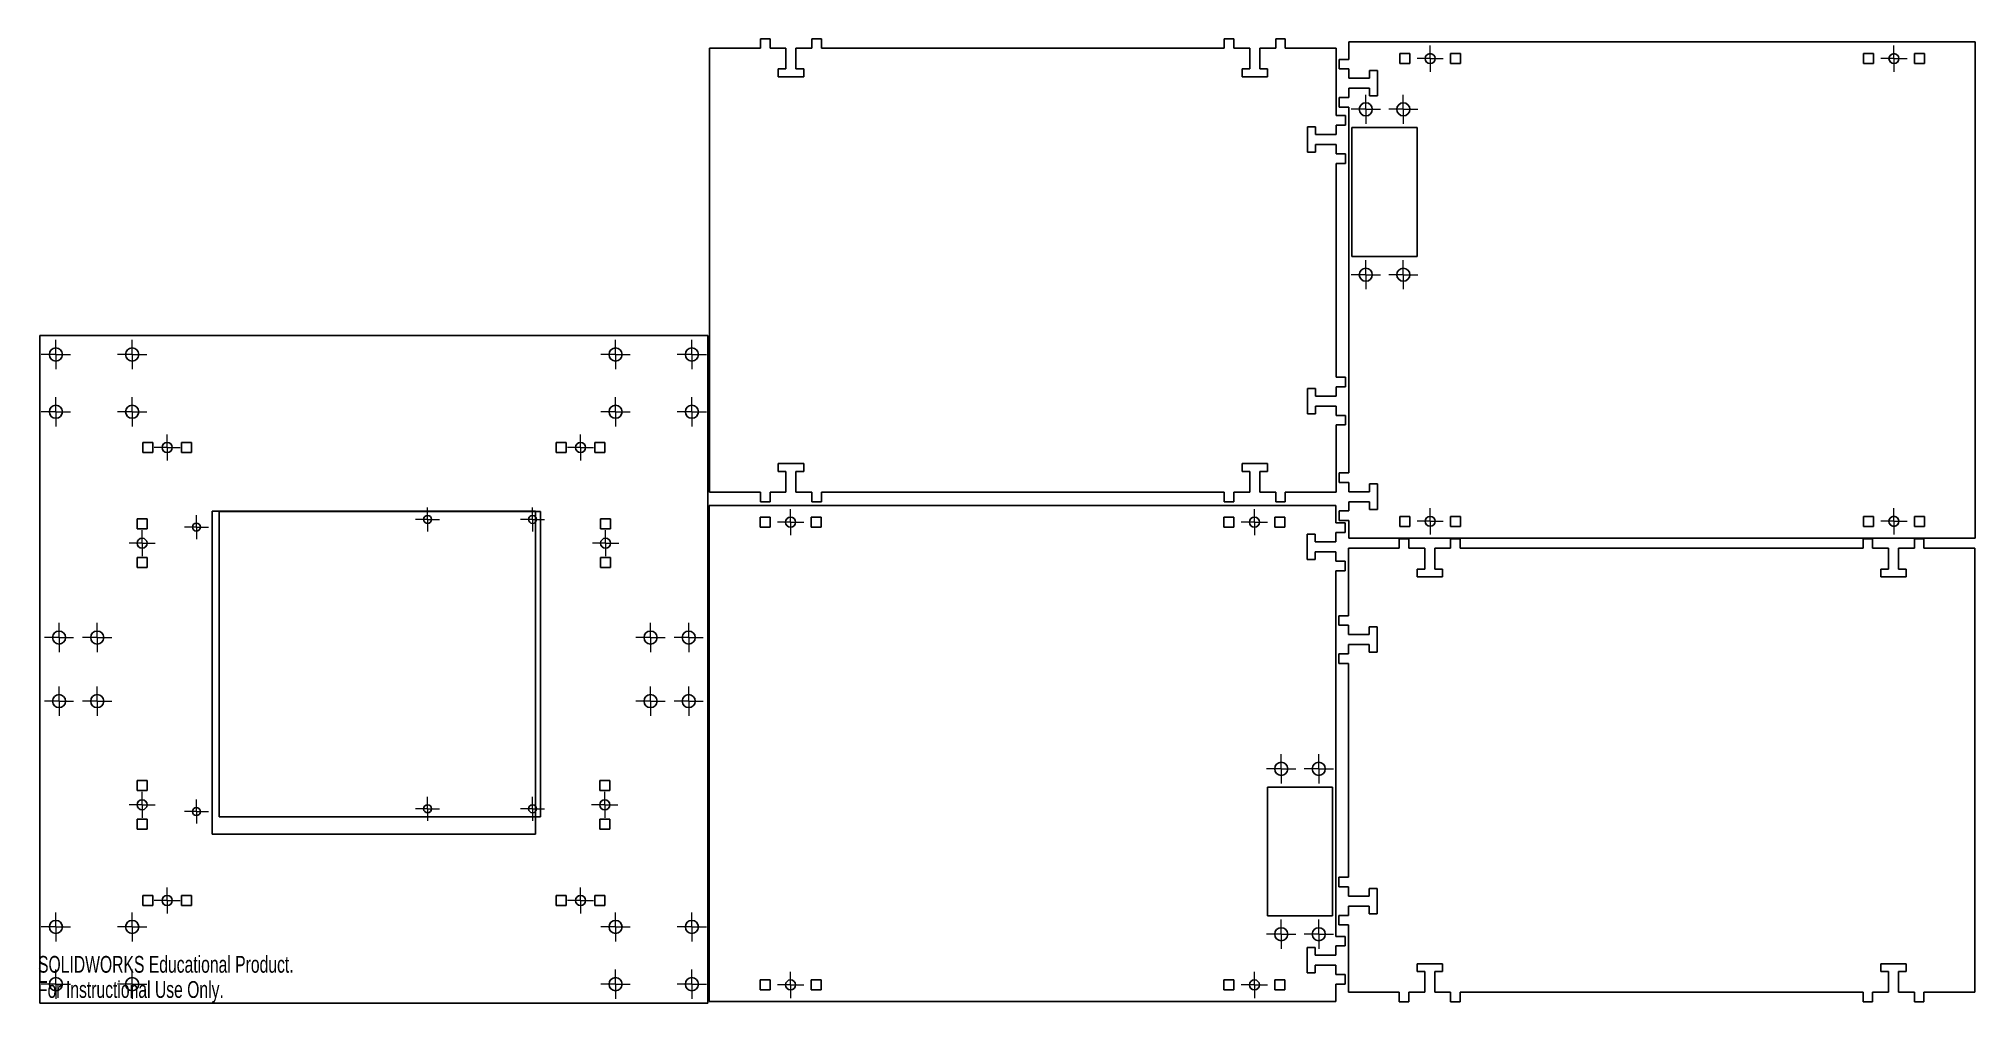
# Model space of a CAD drawing. Header units: millimetres. Extents: x 0 to 609, y 0 to 303.
import ezdxf

# ---------------------------------------------------------------- set-up
doc = ezdxf.new("R2010")
doc.units = ezdxf.units.MM
doc.styles.add('SLDTEXTSTYLE0', font='TXT', dxfattribs={"width": 0.7})

# ---------------------------------------------------------------- blocks, each defined once
blk = doc.blocks.new('SW_CENTERMARKSYMBOL_0')
at = {"color": 0, "linetype": 'Continuous', "lineweight": 18}
for p, q in [((-2.54, 0), (-3.79, 0)), ((0, 0), (-2.54, 0)), ((0, 2.54), (0, 3.79)), ((0, 0), (0, 2.54)), ((0, 0), (0, -2.54)), ((0, 0), (2.54, 0)), ((2.54, 0), (3.79, 0)), ((0, -2.54), (0, -3.79))]:
    blk.add_line(p, q, dxfattribs=at)
blk = doc.blocks.new('SW_CENTERMARKSYMBOL_1')
at = {"color": 0, "linetype": 'Continuous', "lineweight": 18}
for p, q in [((-2.54, 0), (-3.79, 0)), ((0, 0), (-2.54, 0)), ((0, 2.54), (0, 3.79)), ((0, 0), (0, 2.54)), ((0, 0), (0, -2.54)), ((0, 0), (2.54, 0)), ((2.54, 0), (3.79, 0)), ((0, -2.54), (0, -3.79))]:
    blk.add_line(p, q, dxfattribs=at)
blk = doc.blocks.new('SW_CENTERMARKSYMBOL_2')
at = {"color": 0, "linetype": 'Continuous', "lineweight": 18}
for p, q in [((-2.54, 0), (-3.79, 0)), ((0, 0), (-2.54, 0)), ((0, 2.54), (0, 3.79)), ((0, 0), (0, 2.54)), ((0, 0), (0, -2.54)), ((0, 0), (2.54, 0)), ((2.54, 0), (3.79, 0)), ((0, -2.54), (0, -3.79))]:
    blk.add_line(p, q, dxfattribs=at)
blk = doc.blocks.new('SW_CENTERMARKSYMBOL_3')
at = {"color": 0, "linetype": 'Continuous', "lineweight": 18}
for p, q in [((-2.54, 0), (-3.79, 0)), ((0, 0), (-2.54, 0)), ((0, 2.54), (0, 3.79)), ((0, 0), (0, 2.54)), ((0, 0), (0, -2.54)), ((0, 0), (2.54, 0)), ((2.54, 0), (3.79, 0)), ((0, -2.54), (0, -3.79))]:
    blk.add_line(p, q, dxfattribs=at)
blk = doc.blocks.new('SW_CENTERMARKSYMBOL_4')
at = {"color": 0, "linetype": 'Continuous', "lineweight": 18}
for p, q in [((-2.54, 0), (-3.79, 0)), ((0, 0), (-2.54, 0)), ((0, 2.54), (0, 3.79)), ((0, 0), (0, 2.54)), ((0, 0), (0, -2.54)), ((0, 0), (2.54, 0)), ((2.54, 0), (3.79, 0)), ((0, -2.54), (0, -3.79))]:
    blk.add_line(p, q, dxfattribs=at)
blk = doc.blocks.new('SW_CENTERMARKSYMBOL_5')
at = {"color": 0, "linetype": 'Continuous', "lineweight": 18}
for p, q in [((-2.54, 0), (-3.79, 0)), ((0, 0), (-2.54, 0)), ((0, 2.54), (0, 3.79)), ((0, 0), (0, 2.54)), ((0, 0), (0, -2.54)), ((0, 0), (2.54, 0)), ((2.54, 0), (3.79, 0)), ((0, -2.54), (0, -3.79))]:
    blk.add_line(p, q, dxfattribs=at)
blk = doc.blocks.new('SW_CENTERMARKSYMBOL_6')
at = {"color": 0, "linetype": 'Continuous', "lineweight": 18}
for p, q in [((-2.54, 0), (-3.79, 0)), ((0, 0), (-2.54, 0)), ((0, 2.54), (0, 3.79)), ((0, 0), (0, 2.54)), ((0, 0), (0, -2.54)), ((0, 0), (2.54, 0)), ((2.54, 0), (3.79, 0)), ((0, -2.54), (0, -3.79))]:
    blk.add_line(p, q, dxfattribs=at)
blk = doc.blocks.new('SW_CENTERMARKSYMBOL_7')
at = {"color": 0, "linetype": 'Continuous', "lineweight": 18}
for p, q in [((-2.54, 0), (-3.79, 0)), ((0, 0), (-2.54, 0)), ((0, 2.54), (0, 3.79)), ((0, 0), (0, 2.54)), ((0, 0), (0, -2.54)), ((0, 0), (2.54, 0)), ((2.54, 0), (3.79, 0)), ((0, -2.54), (0, -3.79))]:
    blk.add_line(p, q, dxfattribs=at)
blk = doc.blocks.new('SW_CENTERMARKSYMBOL_8')
at = {"color": 0, "linetype": 'Continuous', "lineweight": 18}
for p, q in [((-2.54, 0), (-4.59, 0)), ((0, 0), (-2.54, 0)), ((0, 2.54), (0, 4.59)), ((0, 0), (0, 2.54)), ((0, 0), (0, -2.54)), ((0, 0), (2.54, 0)), ((2.54, 0), (4.59, 0)), ((0, -2.54), (0, -4.59))]:
    blk.add_line(p, q, dxfattribs=at)
blk = doc.blocks.new('SW_CENTERMARKSYMBOL_9')
at = {"color": 0, "linetype": 'Continuous', "lineweight": 18}
for p, q in [((-2.54, 0), (-3.79, 0)), ((0, 0), (-2.54, 0)), ((0, 2.54), (0, 3.79)), ((0, 0), (0, 2.54)), ((0, 0), (0, -2.54)), ((0, 0), (2.54, 0)), ((2.54, 0), (3.79, 0)), ((0, -2.54), (0, -3.79))]:
    blk.add_line(p, q, dxfattribs=at)
blk = doc.blocks.new('SW_CENTERMARKSYMBOL_10')
at = {"color": 0, "linetype": 'Continuous', "lineweight": 18}
for p, q in [((-2.54, 0), (-3.79, 0)), ((0, 0), (-2.54, 0)), ((0, 2.54), (0, 3.79)), ((0, 0), (0, 2.54)), ((0, 0), (0, -2.54)), ((0, 0), (2.54, 0)), ((2.54, 0), (3.79, 0)), ((0, -2.54), (0, -3.79))]:
    blk.add_line(p, q, dxfattribs=at)
blk = doc.blocks.new('SW_CENTERMARKSYMBOL_11')
at = {"color": 0, "linetype": 'Continuous', "lineweight": 18}
for p, q in [((-2.54, 0), (-4.115, 0)), ((0, 0), (-2.54, 0)), ((0, 2.54), (0, 4.115)), ((0, 0), (0, 2.54)), ((0, 0), (0, -2.54)), ((0, 0), (2.54, 0)), ((2.54, 0), (4.115, 0)), ((0, -2.54), (0, -4.115))]:
    blk.add_line(p, q, dxfattribs=at)
blk = doc.blocks.new('SW_CENTERMARKSYMBOL_12')
at = {"color": 0, "linetype": 'Continuous', "lineweight": 18}
for p, q in [((-2.54, 0), (-4.115, 0)), ((0, 0), (-2.54, 0)), ((0, 2.54), (0, 4.115)), ((0, 0), (0, 2.54)), ((0, 0), (0, -2.54)), ((0, 0), (2.54, 0)), ((2.54, 0), (4.115, 0)), ((0, -2.54), (0, -4.115))]:
    blk.add_line(p, q, dxfattribs=at)
blk = doc.blocks.new('SW_CENTERMARKSYMBOL_13')
at = {"color": 0, "linetype": 'Continuous', "lineweight": 18}
for p, q in [((-2.54, 0), (-4.59, 0)), ((0, 0), (-2.54, 0)), ((0, 2.54), (0, 4.59)), ((0, 0), (0, 2.54)), ((0, 0), (0, -2.54)), ((0, 0), (2.54, 0)), ((2.54, 0), (4.59, 0)), ((0, -2.54), (0, -4.59))]:
    blk.add_line(p, q, dxfattribs=at)
blk = doc.blocks.new('SW_CENTERMARKSYMBOL_14')
at = {"color": 0, "linetype": 'Continuous', "lineweight": 18}
for p, q in [((-2.54, 0), (-4.115, 0)), ((0, 0), (-2.54, 0)), ((0, 2.54), (0, 4.115)), ((0, 0), (0, 2.54)), ((0, 0), (0, -2.54)), ((0, 0), (2.54, 0)), ((2.54, 0), (4.115, 0)), ((0, -2.54), (0, -4.115))]:
    blk.add_line(p, q, dxfattribs=at)
blk = doc.blocks.new('SW_CENTERMARKSYMBOL_15')
at = {"color": 0, "linetype": 'Continuous', "lineweight": 18}
for p, q in [((-2.54, 0), (-4.59, 0)), ((0, 0), (-2.54, 0)), ((0, 2.54), (0, 4.59)), ((0, 0), (0, 2.54)), ((0, 0), (0, -2.54)), ((0, 0), (2.54, 0)), ((2.54, 0), (4.59, 0)), ((0, -2.54), (0, -4.59))]:
    blk.add_line(p, q, dxfattribs=at)
blk = doc.blocks.new('SW_CENTERMARKSYMBOL_16')
at = {"color": 0, "linetype": 'Continuous', "lineweight": 18}
for p, q in [((-2.54, 0), (-4.59, 0)), ((0, 0), (-2.54, 0)), ((0, 2.54), (0, 4.59)), ((0, 0), (0, 2.54)), ((0, 0), (0, -2.54)), ((0, 0), (2.54, 0)), ((2.54, 0), (4.59, 0)), ((0, -2.54), (0, -4.59))]:
    blk.add_line(p, q, dxfattribs=at)
blk = doc.blocks.new('SW_CENTERMARKSYMBOL_17')
at = {"color": 0, "linetype": 'Continuous', "lineweight": 18}
for p, q in [((-2.54, 0), (-4.59, 0)), ((0, 0), (-2.54, 0)), ((0, 2.54), (0, 4.59)), ((0, 0), (0, 2.54)), ((0, 0), (0, -2.54)), ((0, 0), (2.54, 0)), ((2.54, 0), (4.59, 0)), ((0, -2.54), (0, -4.59))]:
    blk.add_line(p, q, dxfattribs=at)
blk = doc.blocks.new('SW_CENTERMARKSYMBOL_18')
at = {"color": 0, "linetype": 'Continuous', "lineweight": 18}
for p, q in [((-2.54, 0), (-4.115, 0)), ((0, 0), (-2.54, 0)), ((0, 2.54), (0, 4.115)), ((0, 0), (0, 2.54)), ((0, 0), (0, -2.54)), ((0, 0), (2.54, 0)), ((2.54, 0), (4.115, 0)), ((0, -2.54), (0, -4.115))]:
    blk.add_line(p, q, dxfattribs=at)
blk = doc.blocks.new('SW_CENTERMARKSYMBOL_19')
at = {"color": 0, "linetype": 'Continuous', "lineweight": 18}
for p, q in [((-2.54, 0), (-4.59, 0)), ((0, 0), (-2.54, 0)), ((0, 2.54), (0, 4.59)), ((0, 0), (0, 2.54)), ((0, 0), (0, -2.54)), ((0, 0), (2.54, 0)), ((2.54, 0), (4.59, 0)), ((0, -2.54), (0, -4.59))]:
    blk.add_line(p, q, dxfattribs=at)
blk = doc.blocks.new('SW_CENTERMARKSYMBOL_20')
at = {"color": 0, "linetype": 'Continuous', "lineweight": 18}
for p, q in [((-2.54, 0), (-4.59, 0)), ((0, 0), (-2.54, 0)), ((0, 2.54), (0, 4.59)), ((0, 0), (0, 2.54)), ((0, 0), (0, -2.54)), ((0, 0), (2.54, 0)), ((2.54, 0), (4.59, 0)), ((0, -2.54), (0, -4.59))]:
    blk.add_line(p, q, dxfattribs=at)
blk = doc.blocks.new('SW_CENTERMARKSYMBOL_21')
at = {"color": 0, "linetype": 'Continuous', "lineweight": 18}
for p, q in [((-2.54, 0), (-4.59, 0)), ((0, 0), (-2.54, 0)), ((0, 2.54), (0, 4.59)), ((0, 0), (0, 2.54)), ((0, 0), (0, -2.54)), ((0, 0), (2.54, 0)), ((2.54, 0), (4.59, 0)), ((0, -2.54), (0, -4.59))]:
    blk.add_line(p, q, dxfattribs=at)
blk = doc.blocks.new('SW_CENTERMARKSYMBOL_22')
at = {"color": 0, "linetype": 'Continuous', "lineweight": 18}
for p, q in [((-2.54, 0), (-4.59, 0)), ((0, 0), (-2.54, 0)), ((0, 2.54), (0, 4.59)), ((0, 0), (0, 2.54)), ((0, 0), (0, -2.54)), ((0, 0), (2.54, 0)), ((2.54, 0), (4.59, 0)), ((0, -2.54), (0, -4.59))]:
    blk.add_line(p, q, dxfattribs=at)
blk = doc.blocks.new('SW_CENTERMARKSYMBOL_23')
at = {"color": 0, "linetype": 'Continuous', "lineweight": 18}
for p, q in [((-2.54, 0), (-4.59, 0)), ((0, 0), (-2.54, 0)), ((0, 2.54), (0, 4.59)), ((0, 0), (0, 2.54)), ((0, 0), (0, -2.54)), ((0, 0), (2.54, 0)), ((2.54, 0), (4.59, 0)), ((0, -2.54), (0, -4.59))]:
    blk.add_line(p, q, dxfattribs=at)
blk = doc.blocks.new('SW_CENTERMARKSYMBOL_24')
at = {"color": 0, "linetype": 'Continuous', "lineweight": 18}
for p, q in [((-2.54, 0), (-4.59, 0)), ((0, 0), (-2.54, 0)), ((0, 2.54), (0, 4.59)), ((0, 0), (0, 2.54)), ((0, 0), (0, -2.54)), ((0, 0), (2.54, 0)), ((2.54, 0), (4.59, 0)), ((0, -2.54), (0, -4.59))]:
    blk.add_line(p, q, dxfattribs=at)
blk = doc.blocks.new('SW_CENTERMARKSYMBOL_25')
at = {"color": 0, "linetype": 'Continuous', "lineweight": 18}
for p, q in [((-2.54, 0), (-4.115, 0)), ((0, 0), (-2.54, 0)), ((0, 2.54), (0, 4.115)), ((0, 0), (0, 2.54)), ((0, 0), (0, -2.54)), ((0, 0), (2.54, 0)), ((2.54, 0), (4.115, 0)), ((0, -2.54), (0, -4.115))]:
    blk.add_line(p, q, dxfattribs=at)
blk = doc.blocks.new('SW_CENTERMARKSYMBOL_26')
at = {"color": 0, "linetype": 'Continuous', "lineweight": 18}
for p, q in [((-2.54, 0), (-4.59, 0)), ((0, 0), (-2.54, 0)), ((0, 2.54), (0, 4.59)), ((0, 0), (0, 2.54)), ((0, 0), (0, -2.54)), ((0, 0), (2.54, 0)), ((2.54, 0), (4.59, 0)), ((0, -2.54), (0, -4.59))]:
    blk.add_line(p, q, dxfattribs=at)
blk = doc.blocks.new('SW_CENTERMARKSYMBOL_27')
at = {"color": 0, "linetype": 'Continuous', "lineweight": 18}
for p, q in [((-2.54, 0), (-4.59, 0)), ((0, 0), (-2.54, 0)), ((0, 2.54), (0, 4.59)), ((0, 0), (0, 2.54)), ((0, 0), (0, -2.54)), ((0, 0), (2.54, 0)), ((2.54, 0), (4.59, 0)), ((0, -2.54), (0, -4.59))]:
    blk.add_line(p, q, dxfattribs=at)
blk = doc.blocks.new('SW_CENTERMARKSYMBOL_28')
at = {"color": 0, "linetype": 'Continuous', "lineweight": 18}
for p, q in [((-2.54, 0), (-4.115, 0)), ((0, 0), (-2.54, 0)), ((0, 2.54), (0, 4.115)), ((0, 0), (0, 2.54)), ((0, 0), (0, -2.54)), ((0, 0), (2.54, 0)), ((2.54, 0), (4.115, 0)), ((0, -2.54), (0, -4.115))]:
    blk.add_line(p, q, dxfattribs=at)
blk = doc.blocks.new('SW_CENTERMARKSYMBOL_29')
at = {"color": 0, "linetype": 'Continuous', "lineweight": 18}
for p, q in [((-2.54, 0), (-4.59, 0)), ((0, 0), (-2.54, 0)), ((0, 2.54), (0, 4.59)), ((0, 0), (0, 2.54)), ((0, 0), (0, -2.54)), ((0, 0), (2.54, 0)), ((2.54, 0), (4.59, 0)), ((0, -2.54), (0, -4.59))]:
    blk.add_line(p, q, dxfattribs=at)
blk = doc.blocks.new('SW_CENTERMARKSYMBOL_30')
at = {"color": 0, "linetype": 'Continuous', "lineweight": 18}
for p, q in [((-2.54, 0), (-4.59, 0)), ((0, 0), (-2.54, 0)), ((0, 2.54), (0, 4.59)), ((0, 0), (0, 2.54)), ((0, 0), (0, -2.54)), ((0, 0), (2.54, 0)), ((2.54, 0), (4.59, 0)), ((0, -2.54), (0, -4.59))]:
    blk.add_line(p, q, dxfattribs=at)
blk = doc.blocks.new('SW_CENTERMARKSYMBOL_31')
at = {"color": 0, "linetype": 'Continuous', "lineweight": 18}
for p, q in [((-2.54, 0), (-4.59, 0)), ((0, 0), (-2.54, 0)), ((0, 2.54), (0, 4.59)), ((0, 0), (0, 2.54)), ((0, 0), (0, -2.54)), ((0, 0), (2.54, 0)), ((2.54, 0), (4.59, 0)), ((0, -2.54), (0, -4.59))]:
    blk.add_line(p, q, dxfattribs=at)
blk = doc.blocks.new('SW_CENTERMARKSYMBOL_32')
at = {"color": 0, "linetype": 'Continuous', "lineweight": 18}
for p, q in [((-2.54, 0), (-4.59, 0)), ((0, 0), (-2.54, 0)), ((0, 2.54), (0, 4.59)), ((0, 0), (0, 2.54)), ((0, 0), (0, -2.54)), ((0, 0), (2.54, 0)), ((2.54, 0), (4.59, 0)), ((0, -2.54), (0, -4.59))]:
    blk.add_line(p, q, dxfattribs=at)
blk = doc.blocks.new('SW_CENTERMARKSYMBOL_33')
at = {"color": 0, "linetype": 'Continuous', "lineweight": 18}
for p, q in [((-2.54, 0), (-4.115, 0)), ((0, 0), (-2.54, 0)), ((0, 2.54), (0, 4.115)), ((0, 0), (0, 2.54)), ((0, 0), (0, -2.54)), ((0, 0), (2.54, 0)), ((2.54, 0), (4.115, 0)), ((0, -2.54), (0, -4.115))]:
    blk.add_line(p, q, dxfattribs=at)
blk = doc.blocks.new('SW_CENTERMARKSYMBOL_34')
at = {"color": 0, "linetype": 'Continuous', "lineweight": 18}
for p, q in [((-2.54, 0), (-4.115, 0)), ((0, 0), (-2.54, 0)), ((0, 2.54), (0, 4.115)), ((0, 0), (0, 2.54)), ((0, 0), (0, -2.54)), ((0, 0), (2.54, 0)), ((2.54, 0), (4.115, 0)), ((0, -2.54), (0, -4.115))]:
    blk.add_line(p, q, dxfattribs=at)
blk = doc.blocks.new('SW_CENTERMARKSYMBOL_35')
at = {"color": 0, "linetype": 'Continuous', "lineweight": 18}
for p, q in [((-2.54, 0), (-4.59, 0)), ((0, 0), (-2.54, 0)), ((0, 2.54), (0, 4.59)), ((0, 0), (0, 2.54)), ((0, 0), (0, -2.54)), ((0, 0), (2.54, 0)), ((2.54, 0), (4.59, 0)), ((0, -2.54), (0, -4.59))]:
    blk.add_line(p, q, dxfattribs=at)
blk = doc.blocks.new('SW_CENTERMARKSYMBOL_36')
at = {"color": 0, "linetype": 'Continuous', "lineweight": 18}
for p, q in [((-2.54, 0), (-4.59, 0)), ((0, 0), (-2.54, 0)), ((0, 2.54), (0, 4.59)), ((0, 0), (0, 2.54)), ((0, 0), (0, -2.54)), ((0, 0), (2.54, 0)), ((2.54, 0), (4.59, 0)), ((0, -2.54), (0, -4.59))]:
    blk.add_line(p, q, dxfattribs=at)
blk = doc.blocks.new('SW_CENTERMARKSYMBOL_37')
at = {"color": 0, "linetype": 'Continuous', "lineweight": 18}
for p, q in [((-2.54, 0), (-4.59, 0)), ((0, 0), (-2.54, 0)), ((0, 2.54), (0, 4.59)), ((0, 0), (0, 2.54)), ((0, 0), (0, -2.54)), ((0, 0), (2.54, 0)), ((2.54, 0), (4.59, 0)), ((0, -2.54), (0, -4.59))]:
    blk.add_line(p, q, dxfattribs=at)
blk = doc.blocks.new('SW_CENTERMARKSYMBOL_38')
at = {"color": 0, "linetype": 'Continuous', "lineweight": 18}
for p, q in [((-2.54, 0), (-4.59, 0)), ((0, 0), (-2.54, 0)), ((0, 2.54), (0, 4.59)), ((0, 0), (0, 2.54)), ((0, 0), (0, -2.54)), ((0, 0), (2.54, 0)), ((2.54, 0), (4.59, 0)), ((0, -2.54), (0, -4.59))]:
    blk.add_line(p, q, dxfattribs=at)
blk = doc.blocks.new('SW_CENTERMARKSYMBOL_39')
at = {"color": 0, "linetype": 'Continuous', "lineweight": 18}
for p, q in [((-2.54, 0), (-4.59, 0)), ((0, 0), (-2.54, 0)), ((0, 2.54), (0, 4.59)), ((0, 0), (0, 2.54)), ((0, 0), (0, -2.54)), ((0, 0), (2.54, 0)), ((2.54, 0), (4.59, 0)), ((0, -2.54), (0, -4.59))]:
    blk.add_line(p, q, dxfattribs=at)
blk = doc.blocks.new('SW_CENTERMARKSYMBOL_40')
at = {"color": 0, "linetype": 'Continuous', "lineweight": 18}
for p, q in [((-2.54, 0), (-4.59, 0)), ((0, 0), (-2.54, 0)), ((0, 2.54), (0, 4.59)), ((0, 0), (0, 2.54)), ((0, 0), (0, -2.54)), ((0, 0), (2.54, 0)), ((2.54, 0), (4.59, 0)), ((0, -2.54), (0, -4.59))]:
    blk.add_line(p, q, dxfattribs=at)
blk = doc.blocks.new('SW_CENTERMARKSYMBOL_41')
at = {"color": 0, "linetype": 'Continuous', "lineweight": 18}
for p, q in [((-2.54, 0), (-4.59, 0)), ((0, 0), (-2.54, 0)), ((0, 2.54), (0, 4.59)), ((0, 0), (0, 2.54)), ((0, 0), (0, -2.54)), ((0, 0), (2.54, 0)), ((2.54, 0), (4.59, 0)), ((0, -2.54), (0, -4.59))]:
    blk.add_line(p, q, dxfattribs=at)
blk = doc.blocks.new('SW_CENTERMARKSYMBOL_42')
at = {"color": 0, "linetype": 'Continuous', "lineweight": 18}
for p, q in [((-2.54, 0), (-4.115, 0)), ((0, 0), (-2.54, 0)), ((0, 2.54), (0, 4.115)), ((0, 0), (0, 2.54)), ((0, 0), (0, -2.54)), ((0, 0), (2.54, 0)), ((2.54, 0), (4.115, 0)), ((0, -2.54), (0, -4.115))]:
    blk.add_line(p, q, dxfattribs=at)
blk = doc.blocks.new('SW_CENTERMARKSYMBOL_43')
at = {"color": 0, "linetype": 'Continuous', "lineweight": 18}
for p, q in [((-2.54, 0), (-4.115, 0)), ((0, 0), (-2.54, 0)), ((0, 2.54), (0, 4.115)), ((0, 0), (0, 2.54)), ((0, 0), (0, -2.54)), ((0, 0), (2.54, 0)), ((2.54, 0), (4.115, 0)), ((0, -2.54), (0, -4.115))]:
    blk.add_line(p, q, dxfattribs=at)
blk = doc.blocks.new('SW_CENTERMARKSYMBOL_44')
at = {"color": 0, "linetype": 'Continuous', "lineweight": 18}
for p, q in [((-2.54, 0), (-4.59, 0)), ((0, 0), (-2.54, 0)), ((0, 2.54), (0, 4.59)), ((0, 0), (0, 2.54)), ((0, 0), (0, -2.54)), ((0, 0), (2.54, 0)), ((2.54, 0), (4.59, 0)), ((0, -2.54), (0, -4.59))]:
    blk.add_line(p, q, dxfattribs=at)
blk = doc.blocks.new('SW_CENTERMARKSYMBOL_45')
at = {"color": 0, "linetype": 'Continuous', "lineweight": 18}
for p, q in [((-2.54, 0), (-4.59, 0)), ((0, 0), (-2.54, 0)), ((0, 2.54), (0, 4.59)), ((0, 0), (0, 2.54)), ((0, 0), (0, -2.54)), ((0, 0), (2.54, 0)), ((2.54, 0), (4.59, 0)), ((0, -2.54), (0, -4.59))]:
    blk.add_line(p, q, dxfattribs=at)
blk = doc.blocks.new('SW_CENTERMARKSYMBOL_46')
at = {"color": 0, "linetype": 'Continuous', "lineweight": 18}
for p, q in [((-2.54, 0), (-4.59, 0)), ((0, 0), (-2.54, 0)), ((0, 2.54), (0, 4.59)), ((0, 0), (0, 2.54)), ((0, 0), (0, -2.54)), ((0, 0), (2.54, 0)), ((2.54, 0), (4.59, 0)), ((0, -2.54), (0, -4.59))]:
    blk.add_line(p, q, dxfattribs=at)
blk = doc.blocks.new('SW_CENTERMARKSYMBOL_47')
at = {"color": 0, "linetype": 'Continuous', "lineweight": 18}
for p, q in [((-2.54, 0), (-4.59, 0)), ((0, 0), (-2.54, 0)), ((0, 2.54), (0, 4.59)), ((0, 0), (0, 2.54)), ((0, 0), (0, -2.54)), ((0, 0), (2.54, 0)), ((2.54, 0), (4.59, 0)), ((0, -2.54), (0, -4.59))]:
    blk.add_line(p, q, dxfattribs=at)
blk = doc.blocks.new('SW_CENTERMARKSYMBOL_48')
at = {"color": 0, "linetype": 'Continuous', "lineweight": 18}
for p, q in [((-2.54, 0), (-4.115, 0)), ((0, 0), (-2.54, 0)), ((0, 2.54), (0, 4.115)), ((0, 0), (0, 2.54)), ((0, 0), (0, -2.54)), ((0, 0), (2.54, 0)), ((2.54, 0), (4.115, 0)), ((0, -2.54), (0, -4.115))]:
    blk.add_line(p, q, dxfattribs=at)
blk = doc.blocks.new('SW_CENTERMARKSYMBOL_49')
at = {"color": 0, "linetype": 'Continuous', "lineweight": 18}
for p, q in [((-2.54, 0), (-4.115, 0)), ((0, 0), (-2.54, 0)), ((0, 2.54), (0, 4.115)), ((0, 0), (0, 2.54)), ((0, 0), (0, -2.54)), ((0, 0), (2.54, 0)), ((2.54, 0), (4.115, 0)), ((0, -2.54), (0, -4.115))]:
    blk.add_line(p, q, dxfattribs=at)
blk = doc.blocks.new('SW_CENTERMARKSYMBOL_50')
at = {"color": 0, "linetype": 'Continuous', "lineweight": 18}
for p, q in [((-2.54, 0), (-4.115, 0)), ((0, 0), (-2.54, 0)), ((0, 2.54), (0, 4.115)), ((0, 0), (0, 2.54)), ((0, 0), (2.54, 0)), ((0, 0), (0, -2.54)), ((2.54, 0), (4.115, 0)), ((0, -2.54), (0, -4.115))]:
    blk.add_line(p, q, dxfattribs=at)
blk = doc.blocks.new('SW_CENTERMARKSYMBOL_51')
at = {"color": 0, "linetype": 'Continuous', "lineweight": 18}
for p, q in [((-2.54, 0), (-4.115, 0)), ((0, 0), (-2.54, 0)), ((0, 2.54), (0, 4.115)), ((0, 0), (0, 2.54)), ((0, 0), (2.54, 0)), ((0, 0), (0, -2.54)), ((2.54, 0), (4.115, 0)), ((0, -2.54), (0, -4.115))]:
    blk.add_line(p, q, dxfattribs=at)
blk = doc.blocks.new('SW_CENTERMARKSYMBOL_52')
at = {"color": 0, "linetype": 'Continuous', "lineweight": 18}
for p, q in [((-2.54, 0), (-4.59, 0)), ((0, 0), (-2.54, 0)), ((0, 2.54), (0, 4.59)), ((0, 0), (0, 2.54)), ((0, 0), (2.54, 0)), ((0, 0), (0, -2.54)), ((2.54, 0), (4.59, 0)), ((0, -2.54), (0, -4.59))]:
    blk.add_line(p, q, dxfattribs=at)
blk = doc.blocks.new('SW_CENTERMARKSYMBOL_53')
at = {"color": 0, "linetype": 'Continuous', "lineweight": 18}
for p, q in [((-2.54, 0), (-4.59, 0)), ((0, 0), (-2.54, 0)), ((0, 2.54), (0, 4.59)), ((0, 0), (0, 2.54)), ((0, 0), (2.54, 0)), ((0, 0), (0, -2.54)), ((2.54, 0), (4.59, 0)), ((0, -2.54), (0, -4.59))]:
    blk.add_line(p, q, dxfattribs=at)
blk = doc.blocks.new('SW_CENTERMARKSYMBOL_54')
at = {"color": 0, "linetype": 'Continuous', "lineweight": 18}
for p, q in [((-2.54, 0), (-4.59, 0)), ((0, 0), (-2.54, 0)), ((0, 2.54), (0, 4.59)), ((0, 0), (0, 2.54)), ((0, 0), (2.54, 0)), ((0, 0), (0, -2.54)), ((2.54, 0), (4.59, 0)), ((0, -2.54), (0, -4.59))]:
    blk.add_line(p, q, dxfattribs=at)
blk = doc.blocks.new('SW_CENTERMARKSYMBOL_55')
at = {"color": 0, "linetype": 'Continuous', "lineweight": 18}
for p, q in [((-2.54, 0), (-4.59, 0)), ((0, 0), (-2.54, 0)), ((0, 2.54), (0, 4.59)), ((0, 0), (0, 2.54)), ((0, 0), (2.54, 0)), ((0, 0), (0, -2.54)), ((2.54, 0), (4.59, 0)), ((0, -2.54), (0, -4.59))]:
    blk.add_line(p, q, dxfattribs=at)
blk = doc.blocks.new('SW_CENTERMARKSYMBOL_56')
at = {"color": 0, "linetype": 'Continuous', "lineweight": 18}
for p, q in [((-2.54, 0), (-4.115, 0)), ((0, 0), (-2.54, 0)), ((0, 2.54), (0, 4.115)), ((0, 0), (0, 2.54)), ((0, 0), (2.54, 0)), ((0, 0), (0, -2.54)), ((2.54, 0), (4.115, 0)), ((0, -2.54), (0, -4.115))]:
    blk.add_line(p, q, dxfattribs=at)
blk = doc.blocks.new('SW_CENTERMARKSYMBOL_57')
at = {"color": 0, "linetype": 'Continuous', "lineweight": 18}
for p, q in [((-2.54, 0), (-4.115, 0)), ((0, 0), (-2.54, 0)), ((0, 2.54), (0, 4.115)), ((0, 0), (0, 2.54)), ((0, 0), (2.54, 0)), ((0, 0), (0, -2.54)), ((2.54, 0), (4.115, 0)), ((0, -2.54), (0, -4.115))]:
    blk.add_line(p, q, dxfattribs=at)

msp = doc.modelspace()

# ---------------------------------------------------------------- linework, layer by layer
at = {"color": 7, "linetype": 'Continuous', "lineweight": 25}
for p, q in [((227.2, 300.12), (211.2, 300.12)), ((211.2, 300.12), (211.2, 160.51)), ((230.2, 303.12), (227.2, 303.12)), ((227.2, 303.12), (227.2, 300.12)), ((230.2, 300.12), (230.2, 303.12)), ((235.2, 300.12), (230.2, 300.12)), ((235.2, 293.62), (235.2, 300.12)), ((243.35, 300.12), (238.35, 300.12)), ((238.35, 300.12), (238.35, 293.62)), ((246.35, 303.12), (243.35, 303.12)), ((243.35, 303.12), (243.35, 300.12)), ((246.35, 300.12), (246.35, 303.12)), ((373.05, 300.12), (246.35, 300.12)), ((376.05, 303.12), (373.05, 303.12)), ((373.05, 303.12), (373.05, 300.12)), ((376.05, 300.12), (376.05, 303.12)), ((381.05, 300.12), (376.05, 300.12)), ((381.05, 293.62), (381.05, 300.12)), ((389.2, 300.12), (384.2, 300.12)), ((384.2, 300.12), (384.2, 293.62)), ((392.2, 303.12), (389.2, 303.12)), ((389.2, 303.12), (389.2, 300.12)), ((392.2, 300.12), (392.2, 303.12)), ((408.2, 300.12), (392.2, 300.12)), ((408.2, 278.93), (408.2, 300.12)), ((609.19, 302.12), (412.19, 302.12)), ((412.19, 302.12), (412.19, 296.62)), ((431.34, 298.44), (428.19, 298.44)), ((428.19, 298.44), (428.19, 295.29)), ((431.34, 295.29), (431.34, 298.44)), ((447.34, 298.44), (444.19, 298.44)), ((444.19, 298.44), (444.19, 295.29)), ((447.34, 295.29), (447.34, 298.44)), ((574.04, 298.44), (574.04, 295.29)), ((577.19, 298.44), (574.04, 298.44)), ((577.19, 295.29), (577.19, 298.44)), ((590.04, 298.44), (590.04, 295.29)), ((593.19, 298.44), (590.04, 298.44)), ((593.19, 295.29), (593.19, 298.44)), ((609.19, 146.12), (609.19, 302.12)), ((232.78, 291.12), (232.78, 293.62)), ((232.78, 293.62), (235.2, 293.62)), ((238.35, 293.62), (240.78, 293.62)), ((240.78, 293.62), (240.78, 291.12)), ((378.63, 291.12), (378.63, 293.62)), ((378.63, 293.62), (381.05, 293.62)), ((384.2, 293.62), (386.63, 293.62)), ((386.63, 293.62), (386.63, 291.12)), ((412.19, 296.62), (409.19, 296.62)), ((409.19, 296.62), (409.19, 293.62)), ((409.19, 293.62), (412.19, 293.62)), ((412.19, 293.62), (412.19, 290.69)), ((418.69, 290.69), (418.69, 293.12)), ((418.69, 293.12), (421.19, 293.12)), ((421.19, 293.12), (421.19, 285.12)), ((428.19, 295.29), (431.34, 295.29)), ((444.19, 295.29), (447.34, 295.29)), ((574.04, 295.29), (577.19, 295.29)), ((590.04, 295.29), (593.19, 295.29)), ((240.78, 291.12), (232.78, 291.12)), ((386.63, 291.12), (378.63, 291.12)), ((412.19, 290.69), (418.69, 290.69)), ((418.69, 287.54), (412.19, 287.54)), ((412.19, 287.54), (412.19, 284.62)), ((418.69, 285.12), (418.69, 287.54)), ((412.19, 284.62), (409.19, 284.62)), ((409.19, 284.62), (409.19, 281.62)), ((409.19, 281.62), (412.19, 281.62)), ((412.19, 281.62), (412.19, 166.62)), ((421.19, 285.12), (418.69, 285.12)), ((399.2, 267.43), (399.2, 275.43)), ((399.2, 275.43), (401.7, 275.43)), ((401.7, 275.43), (401.7, 273.01)), ((411.2, 278.93), (408.2, 278.93)), ((408.2, 273.01), (408.2, 275.93)), ((408.2, 275.93), (411.2, 275.93)), ((411.2, 275.93), (411.2, 278.93)), ((433.69, 275.17), (413.19, 275.17)), ((413.19, 275.17), (413.19, 234.67)), ((433.69, 234.67), (433.69, 275.17)), ((401.7, 273.01), (408.2, 273.01)), ((408.2, 269.86), (401.7, 269.86)), ((401.7, 269.86), (401.7, 267.43)), ((408.2, 266.93), (408.2, 269.86)), ((401.7, 267.43), (399.2, 267.43)), ((411.2, 266.93), (408.2, 266.93)), ((408.2, 196.69), (408.2, 263.93)), ((408.2, 263.93), (411.2, 263.93)), ((411.2, 263.93), (411.2, 266.93)), ((413.19, 234.67), (433.69, 234.67)), ((0.61, 209.83), (210.61, 209.83)), ((0.61, -0.17), (0.61, 209.83)), ((210.61, 209.83), (210.61, -0.17)), ((411.2, 196.69), (408.2, 196.69)), ((411.2, 193.69), (411.2, 196.69)), ((399.2, 185.19), (399.2, 193.19)), ((399.2, 193.19), (401.7, 193.19)), ((401.7, 193.19), (401.7, 190.77)), ((401.7, 190.77), (408.2, 190.77)), ((408.2, 190.77), (408.2, 193.69)), ((408.2, 193.69), (411.2, 193.69)), ((401.7, 185.19), (399.2, 185.19)), ((408.2, 187.62), (401.7, 187.62)), ((401.7, 187.62), (401.7, 185.19)), ((408.2, 184.69), (408.2, 187.62)), ((411.2, 184.69), (408.2, 184.69)), ((411.2, 181.69), (411.2, 184.69)), ((408.2, 181.69), (411.2, 181.69)), ((408.2, 160.51), (408.2, 181.69)), ((32.96, 173.01), (32.96, 176.16)), ((36.11, 176.16), (32.96, 176.16)), ((36.11, 173.01), (32.96, 173.01)), ((36.11, 173.01), (36.11, 176.16)), ((45.11, 173.01), (45.11, 176.16)), ((45.11, 176.16), (48.26, 176.16)), ((45.11, 173.01), (48.26, 173.01)), ((48.26, 173.01), (48.26, 176.16)), ((162.96, 173.01), (162.96, 176.16)), ((166.11, 176.16), (162.96, 176.16)), ((166.11, 173.01), (162.96, 173.01)), ((166.11, 173.01), (166.11, 176.16)), ((175.11, 173.01), (175.11, 176.16)), ((175.11, 176.16), (178.26, 176.16)), ((175.11, 173.01), (178.26, 173.01)), ((178.26, 173.01), (178.26, 176.16)), ((232.78, 167.01), (232.78, 169.51)), ((232.78, 169.51), (240.78, 169.51)), ((235.2, 167.01), (232.78, 167.01)), ((235.2, 160.51), (235.2, 167.01)), ((240.78, 167.01), (238.35, 167.01)), ((238.35, 167.01), (238.35, 160.51)), ((240.78, 169.51), (240.78, 167.01)), ((378.63, 167.01), (378.63, 169.51)), ((378.63, 169.51), (386.63, 169.51)), ((381.05, 167.01), (378.63, 167.01)), ((381.05, 160.51), (381.05, 167.01)), ((386.63, 167.01), (384.2, 167.01)), ((384.2, 167.01), (384.2, 160.51)), ((386.63, 169.51), (386.63, 167.01)), ((412.19, 166.62), (409.19, 166.62)), ((409.19, 166.62), (409.19, 163.62)), ((211.2, 160.51), (227.2, 160.51)), ((227.2, 160.51), (227.2, 157.51)), ((230.2, 157.51), (230.2, 160.51)), ((230.2, 160.51), (235.2, 160.51)), ((238.35, 160.51), (243.35, 160.51)), ((243.35, 160.51), (243.35, 157.51)), ((246.35, 157.51), (246.35, 160.51)), ((246.35, 160.51), (373.05, 160.51)), ((373.05, 160.51), (373.05, 157.51)), ((376.05, 157.51), (376.05, 160.51)), ((376.05, 160.51), (381.05, 160.51)), ((384.2, 160.51), (389.2, 160.51)), ((389.2, 160.51), (389.2, 157.51)), ((392.2, 157.51), (392.2, 160.51)), ((392.2, 160.51), (408.2, 160.51)), ((409.19, 163.62), (412.19, 163.62)), ((412.19, 163.62), (412.19, 160.69)), ((412.19, 160.69), (418.69, 160.69)), ((418.69, 160.69), (418.69, 163.12)), ((418.69, 163.12), (421.19, 163.12)), ((421.19, 163.12), (421.19, 155.12)), ((54.81, 52.95), (54.81, 154.55)), ((54.81, 154.55), (156.41, 154.55)), ((158, 154.48), (57, 154.48)), ((57, 154.48), (57, 58.48)), ((156.41, 154.55), (156.41, 52.95)), ((158, 58.48), (158, 154.48)), ((408.09, 156.35), (211.09, 156.35)), ((211.09, 156.35), (211.09, 0.35)), ((227.09, 152.68), (227.09, 149.53)), ((230.24, 152.68), (227.09, 152.68)), ((227.2, 157.51), (230.2, 157.51)), ((230.24, 149.53), (230.24, 152.68)), ((243.09, 152.68), (243.09, 149.53)), ((246.24, 152.68), (243.09, 152.68)), ((243.35, 157.51), (246.35, 157.51)), ((246.24, 149.53), (246.24, 152.68)), ((372.94, 152.68), (372.94, 149.53)), ((376.09, 152.68), (372.94, 152.68)), ((373.05, 157.51), (376.05, 157.51)), ((376.09, 149.53), (376.09, 152.68)), ((388.94, 152.68), (388.94, 149.53)), ((392.09, 152.68), (388.94, 152.68)), ((389.2, 157.51), (392.2, 157.51)), ((392.09, 149.53), (392.09, 152.68)), ((408.09, 150.85), (408.09, 156.35)), ((412.19, 154.62), (409.19, 154.62)), ((409.19, 154.62), (409.19, 151.62)), ((418.69, 157.54), (412.19, 157.54)), ((412.19, 157.54), (412.19, 154.62)), ((418.69, 155.12), (418.69, 157.54)), ((421.19, 155.12), (418.69, 155.12)), ((428.19, 152.94), (428.19, 149.79)), ((431.34, 152.94), (428.19, 152.94)), ((431.34, 149.79), (431.34, 152.94)), ((447.34, 152.94), (444.19, 152.94)), ((444.19, 152.94), (444.19, 149.79)), ((447.34, 149.79), (447.34, 152.94)), ((577.19, 152.94), (574.04, 152.94)), ((574.04, 152.94), (574.04, 149.79)), ((577.19, 149.79), (577.19, 152.94)), ((593.19, 152.94), (590.04, 152.94)), ((590.04, 152.94), (590.04, 149.79)), ((593.19, 149.79), (593.19, 152.94)), ((31.16, 148.98), (31.16, 152.13)), ((31.16, 152.13), (34.31, 152.13)), ((31.16, 148.98), (34.31, 148.98)), ((34.31, 148.98), (34.31, 152.13)), ((176.92, 148.98), (176.92, 152.13)), ((180.07, 152.13), (176.92, 152.13)), ((180.07, 148.98), (176.92, 148.98)), ((180.07, 148.98), (180.07, 152.13)), ((227.09, 149.53), (230.24, 149.53)), ((243.09, 149.53), (246.24, 149.53)), ((372.94, 149.53), (376.09, 149.53)), ((388.94, 149.53), (392.09, 149.53)), ((399.09, 139.35), (399.09, 147.35)), ((399.09, 147.35), (401.59, 147.35)), ((401.59, 147.35), (401.59, 144.93)), ((411.09, 150.85), (408.09, 150.85)), ((408.09, 144.93), (408.09, 147.85)), ((408.09, 147.85), (411.09, 147.85)), ((409.19, 151.62), (412.19, 151.62)), ((411.09, 147.85), (411.09, 150.85)), ((412.19, 151.62), (412.19, 146.12)), ((428.19, 149.79), (431.34, 149.79)), ((444.19, 149.79), (447.34, 149.79)), ((574.04, 149.79), (577.19, 149.79)), ((590.04, 149.79), (593.19, 149.79)), ((401.59, 144.93), (408.09, 144.93)), ((408.09, 141.78), (401.59, 141.78)), ((401.59, 141.78), (401.59, 139.35)), ((408.09, 138.85), (408.09, 141.78)), ((428.07, 142.88), (412.07, 142.88)), ((412.07, 142.88), (412.07, 121.69)), ((412.19, 146.12), (609.19, 146.12)), ((431.07, 145.88), (428.07, 145.88)), ((428.07, 145.88), (428.07, 142.88)), ((431.07, 142.88), (431.07, 145.88)), ((436.07, 142.88), (431.07, 142.88)), ((436.07, 136.38), (436.07, 142.88)), ((444.22, 142.88), (439.22, 142.88)), ((439.22, 142.88), (439.22, 136.38)), ((447.22, 145.88), (444.22, 145.88)), ((444.22, 145.88), (444.22, 142.88)), ((447.22, 142.88), (447.22, 145.88)), ((573.92, 142.88), (447.22, 142.88)), ((576.92, 145.88), (573.92, 145.88)), ((573.92, 145.88), (573.92, 142.88)), ((576.92, 142.88), (576.92, 145.88)), ((581.92, 142.88), (576.92, 142.88)), ((581.92, 136.38), (581.92, 142.88)), ((590.07, 142.88), (585.07, 142.88)), ((585.07, 142.88), (585.07, 136.38)), ((593.07, 145.88), (590.07, 145.88)), ((590.07, 145.88), (590.07, 142.88)), ((593.07, 142.88), (593.07, 145.88)), ((609.07, 142.88), (593.07, 142.88)), ((609.07, 3.27), (609.07, 142.88)), ((31.16, 136.83), (31.16, 139.98)), ((31.16, 139.98), (34.31, 139.98)), ((31.16, 136.83), (34.31, 136.83)), ((34.31, 136.83), (34.31, 139.98)), ((176.92, 136.83), (176.92, 139.98)), ((180.07, 139.98), (176.92, 139.98)), ((180.07, 136.83), (176.92, 136.83)), ((180.07, 136.83), (180.07, 139.98)), ((401.59, 139.35), (399.09, 139.35)), ((411.09, 138.85), (408.09, 138.85)), ((408.09, 20.85), (408.09, 135.85)), ((408.09, 135.85), (411.09, 135.85)), ((411.09, 135.85), (411.09, 138.85)), ((433.64, 133.88), (433.64, 136.38)), ((433.64, 136.38), (436.07, 136.38)), ((439.22, 136.38), (441.64, 136.38)), ((441.64, 136.38), (441.64, 133.88)), ((579.49, 133.88), (579.49, 136.38)), ((579.49, 136.38), (581.92, 136.38)), ((585.07, 136.38), (587.49, 136.38)), ((587.49, 136.38), (587.49, 133.88)), ((441.64, 133.88), (433.64, 133.88)), ((587.49, 133.88), (579.49, 133.88)), ((412.07, 121.69), (409.07, 121.69)), ((409.07, 121.69), (409.07, 118.69)), ((409.07, 118.69), (412.07, 118.69)), ((412.07, 118.69), (412.07, 115.77)), ((412.07, 115.77), (418.57, 115.77)), ((418.57, 115.77), (418.57, 118.19)), ((418.57, 118.19), (421.07, 118.19)), ((421.07, 118.19), (421.07, 110.19)), ((412.07, 109.69), (409.07, 109.69)), ((409.07, 109.69), (409.07, 106.69)), ((418.57, 112.62), (412.07, 112.62)), ((412.07, 112.62), (412.07, 109.69)), ((418.57, 110.19), (418.57, 112.62)), ((421.07, 110.19), (418.57, 110.19)), ((409.07, 106.69), (412.07, 106.69)), ((412.07, 106.69), (412.07, 39.45)), ((31.16, 66.74), (31.16, 69.89)), ((31.16, 69.89), (34.31, 69.89)), ((34.31, 66.74), (34.31, 69.89)), ((176.64, 66.74), (176.64, 69.89)), ((176.64, 69.89), (179.79, 69.89)), ((179.79, 66.74), (179.79, 69.89)), ((407.09, 67.8), (386.59, 67.8)), ((386.59, 67.8), (386.59, 27.3)), ((407.09, 27.3), (407.09, 67.8)), ((31.16, 66.74), (34.31, 66.74)), ((176.64, 66.74), (179.79, 66.74)), ((31.16, 54.59), (31.16, 57.74)), ((31.16, 57.74), (34.31, 57.74)), ((34.31, 54.59), (34.31, 57.74)), ((57, 58.48), (158, 58.48)), ((176.64, 57.74), (176.64, 54.59)), ((176.64, 57.74), (179.79, 57.74)), ((179.79, 57.74), (179.79, 54.59)), ((31.16, 54.59), (34.31, 54.59)), ((156.41, 52.95), (54.81, 52.95)), ((176.64, 54.59), (179.79, 54.59)), ((412.07, 39.45), (409.07, 39.45)), ((409.07, 39.45), (409.07, 36.45)), ((32.96, 30.55), (32.96, 33.7)), ((32.96, 33.7), (36.11, 33.7)), ((32.96, 30.55), (36.11, 30.55)), ((36.11, 30.55), (36.11, 33.7)), ((45.11, 30.55), (45.11, 33.7)), ((45.11, 33.7), (48.26, 33.7)), ((45.11, 30.55), (48.26, 30.55)), ((48.26, 30.55), (48.26, 33.7)), ((162.96, 30.55), (162.96, 33.7)), ((166.11, 33.7), (162.96, 33.7)), ((166.11, 30.55), (162.96, 30.55)), ((166.11, 30.55), (166.11, 33.7)), ((175.11, 30.55), (175.11, 33.7)), ((178.26, 33.7), (175.11, 33.7)), ((178.26, 30.55), (175.11, 30.55)), ((178.26, 30.55), (178.26, 33.7)), ((409.07, 36.45), (412.07, 36.45)), ((412.07, 36.45), (412.07, 33.53)), ((412.07, 33.53), (418.57, 33.53)), ((418.57, 33.53), (418.57, 35.95)), ((418.57, 35.95), (421.07, 35.95)), ((421.07, 35.95), (421.07, 27.95)), ((386.59, 27.3), (407.09, 27.3)), ((412.07, 27.45), (409.07, 27.45)), ((409.07, 27.45), (409.07, 24.45)), ((409.07, 24.45), (412.07, 24.45)), ((418.57, 30.38), (412.07, 30.38)), ((412.07, 30.38), (412.07, 27.45)), ((412.07, 24.45), (412.07, 3.27)), ((418.57, 27.95), (418.57, 30.38)), ((421.07, 27.95), (418.57, 27.95)), ((411.09, 20.85), (408.09, 20.85)), ((411.09, 17.85), (411.09, 20.85)), ((399.09, 9.35), (399.09, 17.35)), ((399.09, 17.35), (401.59, 17.35)), ((401.59, 17.35), (401.59, 14.93)), ((401.59, 14.93), (408.09, 14.93)), ((408.09, 14.93), (408.09, 17.85)), ((408.09, 17.85), (411.09, 17.85)), ((433.64, 9.77), (433.64, 12.27)), ((433.64, 12.27), (441.64, 12.27)), ((441.64, 12.27), (441.64, 9.77)), ((579.49, 9.77), (579.49, 12.27)), ((579.49, 12.27), (587.49, 12.27)), ((587.49, 12.27), (587.49, 9.77)), ((230.24, 7.18), (227.09, 7.18)), ((227.09, 7.18), (227.09, 4.03)), ((230.24, 4.03), (230.24, 7.18)), ((246.24, 7.18), (243.09, 7.18)), ((243.09, 7.18), (243.09, 4.03)), ((246.24, 4.03), (246.24, 7.18)), ((372.94, 7.18), (372.94, 4.03)), ((376.09, 7.18), (372.94, 7.18)), ((376.09, 4.03), (376.09, 7.18)), ((388.94, 7.18), (388.94, 4.03)), ((392.09, 7.18), (388.94, 7.18)), ((392.09, 4.03), (392.09, 7.18)), ((401.59, 9.35), (399.09, 9.35)), ((408.09, 11.78), (401.59, 11.78)), ((401.59, 11.78), (401.59, 9.35)), ((408.09, 8.85), (408.09, 11.78)), ((411.09, 8.85), (408.09, 8.85)), ((411.09, 5.85), (411.09, 8.85)), ((436.07, 9.77), (433.64, 9.77)), ((436.07, 3.27), (436.07, 9.77)), ((441.64, 9.77), (439.22, 9.77)), ((439.22, 9.77), (439.22, 3.27)), ((581.92, 9.77), (579.49, 9.77)), ((581.92, 3.27), (581.92, 9.77)), ((587.49, 9.77), (585.07, 9.77)), ((585.07, 9.77), (585.07, 3.27)), ((211.09, 0.35), (408.09, 0.35)), ((227.09, 4.03), (230.24, 4.03)), ((243.09, 4.03), (246.24, 4.03)), ((372.94, 4.03), (376.09, 4.03)), ((388.94, 4.03), (392.09, 4.03)), ((408.09, 5.85), (411.09, 5.85)), ((408.09, 0.35), (408.09, 5.85)), ((412.07, 3.27), (428.07, 3.27)), ((428.07, 3.27), (428.07, 0.27)), ((428.07, 0.27), (431.07, 0.27)), ((431.07, 0.27), (431.07, 3.27)), ((431.07, 3.27), (436.07, 3.27)), ((439.22, 3.27), (444.22, 3.27)), ((444.22, 3.27), (444.22, 0.27)), ((444.22, 0.27), (447.22, 0.27)), ((447.22, 0.27), (447.22, 3.27)), ((447.22, 3.27), (573.92, 3.27)), ((573.92, 3.27), (573.92, 0.27)), ((573.92, 0.27), (576.92, 0.27)), ((576.92, 0.27), (576.92, 3.27)), ((576.92, 3.27), (581.92, 3.27)), ((585.07, 3.27), (590.07, 3.27)), ((590.07, 3.27), (590.07, 0.27)), ((590.07, 0.27), (593.07, 0.27)), ((593.07, 0.27), (593.07, 3.27)), ((593.07, 3.27), (609.07, 3.27)), ((210.61, -0.17), (0.61, -0.17))]:
    msp.add_line(p, q, dxfattribs=at)
for centre, radius in [((437.77, 296.87), 1.57), ((583.62, 296.87), 1.57), ((417.54, 280.92), 2.05), ((429.34, 280.92), 2.05), ((417.54, 228.92), 2.05), ((429.34, 228.92), 2.05), ((5.61, 203.83), 2.05), ((29.61, 203.83), 2.05), ((181.61, 203.83), 2.05), ((205.61, 203.83), 2.05), ((5.61, 185.83), 2.05), ((29.61, 185.83), 2.05), ((181.61, 185.83), 2.05), ((205.61, 185.83), 2.05), ((40.61, 174.59), 1.57), ((170.61, 174.59), 1.58), ((122.5, 151.98), 1.25), ((155.5, 151.98), 1.25), ((236.66, 151.1), 1.58), ((382.51, 151.1), 1.57), ((437.77, 151.37), 1.57), ((583.62, 151.37), 1.58), ((49.81, 149.55), 1.25), ((32.73, 144.48), 1.57), ((178.49, 144.48), 1.58), ((6.61, 114.83), 2.05), ((18.61, 114.83), 2.05), ((192.61, 114.83), 2.05), ((204.61, 114.83), 2.05), ((6.61, 94.83), 2.05), ((18.61, 94.83), 2.05), ((192.61, 94.83), 2.05), ((204.61, 94.83), 2.05), ((390.94, 73.55), 2.05), ((402.74, 73.55), 2.05), ((32.73, 62.24), 1.57), ((49.81, 60.11), 1.25), ((122.5, 60.98), 1.25), ((155.5, 60.98), 1.25), ((178.21, 62.24), 1.58), ((40.61, 32.13), 1.58), ((170.61, 32.13), 1.58), ((5.61, 23.83), 2.05), ((29.61, 23.83), 2.05), ((181.61, 23.83), 2.05), ((205.61, 23.83), 2.05), ((390.94, 21.55), 2.05), ((402.74, 21.55), 2.05), ((5.61, 5.83), 2.05), ((29.61, 5.83), 2.05), ((181.61, 5.83), 2.05), ((205.61, 5.83), 2.05), ((236.66, 5.6), 1.58), ((382.51, 5.6), 1.57)]:
    msp.add_circle(centre, radius, dxfattribs=at)

# ---------------------------------------------------------------- block references
at = {"color": 7, "linetype": 'Continuous', "lineweight": 18}
for name, p in [('SW_CENTERMARKSYMBOL_50', (437.77, 296.87)), ('SW_CENTERMARKSYMBOL_51', (583.62, 296.87)), ('SW_CENTERMARKSYMBOL_52', (417.54, 280.92)), ('SW_CENTERMARKSYMBOL_55', (429.34, 280.92)), ('SW_CENTERMARKSYMBOL_53', (417.54, 228.92)), ('SW_CENTERMARKSYMBOL_54', (429.34, 228.92)), ('SW_CENTERMARKSYMBOL_16', (5.61, 203.83)), ('SW_CENTERMARKSYMBOL_15', (29.61, 203.83)), ('SW_CENTERMARKSYMBOL_17', (181.61, 203.83)), ('SW_CENTERMARKSYMBOL_31', (205.61, 203.83)), ('SW_CENTERMARKSYMBOL_13', (5.61, 185.83)), ('SW_CENTERMARKSYMBOL_32', (29.61, 185.83)), ('SW_CENTERMARKSYMBOL_19', (181.61, 185.83)), ('SW_CENTERMARKSYMBOL_20', (205.61, 185.83)), ('SW_CENTERMARKSYMBOL_18', (40.61, 174.59)), ('SW_CENTERMARKSYMBOL_14', (170.61, 174.59)), ('SW_CENTERMARKSYMBOL_10', (49.81, 149.55)), ('SW_CENTERMARKSYMBOL_2', (122.5, 151.98)), ('SW_CENTERMARKSYMBOL_6', (122.5, 151.98)), ('SW_CENTERMARKSYMBOL_0', (155.5, 151.98)), ('SW_CENTERMARKSYMBOL_4', (155.5, 151.98)), ('SW_CENTERMARKSYMBOL_48', (236.66, 151.1)), ('SW_CENTERMARKSYMBOL_49', (382.51, 151.1)), ('SW_CENTERMARKSYMBOL_57', (437.77, 151.37)), ('SW_CENTERMARKSYMBOL_56', (583.62, 151.37)), ('SW_CENTERMARKSYMBOL_12', (32.73, 144.48)), ('SW_CENTERMARKSYMBOL_34', (178.49, 144.48)), ('SW_CENTERMARKSYMBOL_37', (6.61, 114.83)), ('SW_CENTERMARKSYMBOL_36', (18.61, 114.83)), ('SW_CENTERMARKSYMBOL_41', (192.61, 114.83)), ('SW_CENTERMARKSYMBOL_39', (204.61, 114.83)), ('SW_CENTERMARKSYMBOL_8', (6.61, 94.83)), ('SW_CENTERMARKSYMBOL_35', (18.61, 94.83)), ('SW_CENTERMARKSYMBOL_40', (192.61, 94.83)), ('SW_CENTERMARKSYMBOL_38', (204.61, 94.83)), ('SW_CENTERMARKSYMBOL_46', (390.94, 73.55)), ('SW_CENTERMARKSYMBOL_45', (402.74, 73.55)), ('SW_CENTERMARKSYMBOL_11', (32.73, 62.24)), ('SW_CENTERMARKSYMBOL_9', (49.81, 60.11)), ('SW_CENTERMARKSYMBOL_3', (122.5, 60.98)), ('SW_CENTERMARKSYMBOL_7', (122.5, 60.98)), ('SW_CENTERMARKSYMBOL_1', (155.5, 60.98)), ('SW_CENTERMARKSYMBOL_5', (155.5, 60.98)), ('SW_CENTERMARKSYMBOL_33', (178.21, 62.24)), ('SW_CENTERMARKSYMBOL_25', (40.61, 32.13)), ('SW_CENTERMARKSYMBOL_28', (170.61, 32.13)), ('SW_CENTERMARKSYMBOL_23', (5.61, 23.83)), ('SW_CENTERMARKSYMBOL_24', (29.61, 23.83)), ('SW_CENTERMARKSYMBOL_21', (181.61, 23.83)), ('SW_CENTERMARKSYMBOL_30', (205.61, 23.83)), ('SW_CENTERMARKSYMBOL_47', (390.94, 21.55)), ('SW_CENTERMARKSYMBOL_44', (402.74, 21.55)), ('SW_CENTERMARKSYMBOL_29', (5.61, 5.83)), ('SW_CENTERMARKSYMBOL_22', (29.61, 5.83)), ('SW_CENTERMARKSYMBOL_27', (181.61, 5.83)), ('SW_CENTERMARKSYMBOL_26', (205.61, 5.83)), ('SW_CENTERMARKSYMBOL_43', (236.66, 5.6)), ('SW_CENTERMARKSYMBOL_42', (382.51, 5.6))]:
    msp.add_blockref(name, p, dxfattribs=at)

# ---------------------------------------------------------------- texts
at = {"color": 7, "linetype": 'Continuous', "char_height": 5.273, "attachment_point": 1, "style": 'SLDTEXTSTYLE0'}
for s, insert in [('SOLIDWORKS Educational Product.', (0, 14.71)), ('For Instructional Use Only.', (0, 6.8))]:
    msp.add_mtext(s, dxfattribs=dict(at, insert=insert))

doc.saveas('drawing.dxf')
